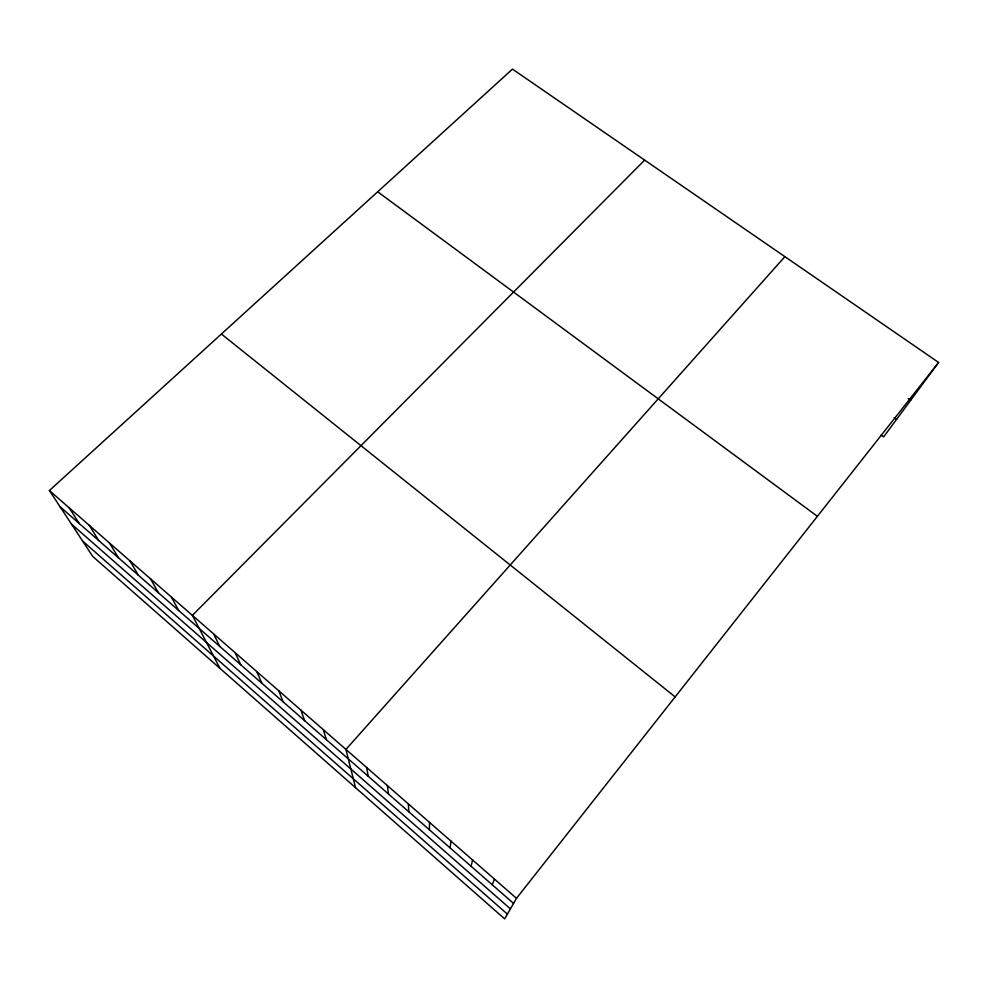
<?xml version="1.0" encoding="UTF-8"?>
<svg xmlns="http://www.w3.org/2000/svg" width="988" height="988" viewBox="0 0 988 988"><rect width="100%" height="100%" fill="white"/><g stroke="black" fill="none" stroke-linecap="round" stroke-linejoin="round"><path stroke-width="1.48" d="M429.372 829.772L429.558 822.424M450.12 847.914L450.973 841.121M471.066 866.241L472.597 859.992M492.222 884.742L494.432 879.061M938.6 362.46L516.489 898.314L504.658 918.889L92.711 556.405L49.4 490.542L512.476 69.111L938.6 362.46L883.643 436.881L881.148 435.103M784.892 256.645L345.936 749.423L355.519 787.658M644.658 160.105L192.388 615.363L219.978 668.407M908.219 398.497L910.701 400.239M894.177 417.665L896.585 419.357M377.688 191.783L817.397 516.329M221.386 334.03L675.15 696.898M49.4 490.542L516.489 898.314M60.009 506.683L513.562 903.415M71.494 524.134L510.413 908.886M82.584 541.016L507.4 914.135M69.222 507.844L79.312 523.566M89.241 525.32L98.812 540.621M109.458 542.968L118.498 557.837M129.873 560.789L138.369 575.214M150.497 578.795L158.438 592.775M171.332 596.987L178.704 610.498M213.643 633.925L219.83 646.485M235.132 652.685L240.714 664.739M256.831 671.63L261.795 683.19M278.764 690.773L283.099 701.813M300.92 710.113L304.613 720.635M323.311 729.663L326.349 739.642M366.548 767.404L368.289 776.333M387.345 785.571L388.457 793.981M408.353 803.911L408.822 811.79"/></g></svg>
